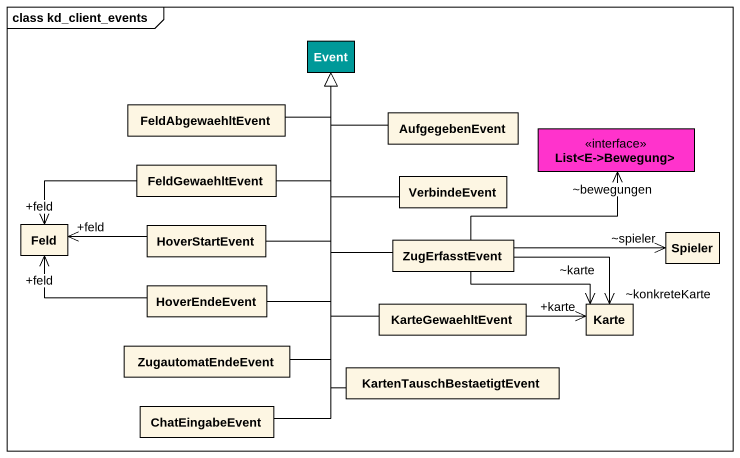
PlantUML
@startuml
mainframe class kd_client_events
hide circle
hide empty members
class Event #009999
class FeldAbgewaehltEvent
class AufgegebenEvent
interface "List<E->Bewegung>" as List_E_Bewegung #FF33CC
class FeldGewaehltEvent
class VerbindeEvent
class Feld
class HoverStartEvent
class ZugErfasstEvent
class Spieler
class HoverEndeEvent
class ZugautomatEndeEvent
class KarteGewaehltEvent
class Karte
class KartenTauschBestaetigtEvent
class ChatEingabeEvent
FeldAbgewaehltEvent -right-|> Event
AufgegebenEvent -left-|> Event
List_E_Bewegung "~bewegungen" <-- ZugErfasstEvent
FeldGewaehltEvent -up-|> Event
VerbindeEvent -up-|> Event
Feld "+feld" <-right- FeldGewaehltEvent
Feld "+feld" <-right- HoverStartEvent
Feld "+feld" <-right- HoverEndeEvent
HoverStartEvent -up-|> Event
ZugErfasstEvent -up-|> Event
Spieler "~spieler" <-left- ZugErfasstEvent
HoverEndeEvent -up-|> Event
ZugautomatEndeEvent -up-|> Event
KarteGewaehltEvent -up-|> Event
Karte "~karte" <-left- ZugErfasstEvent
Karte "~konkreteKarte" <-left- ZugErfasstEvent
Karte "+karte" <-left- KarteGewaehltEvent
KartenTauschBestaetigtEvent -up-|> Event
ChatEingabeEvent -up-|> Event
@enduml
